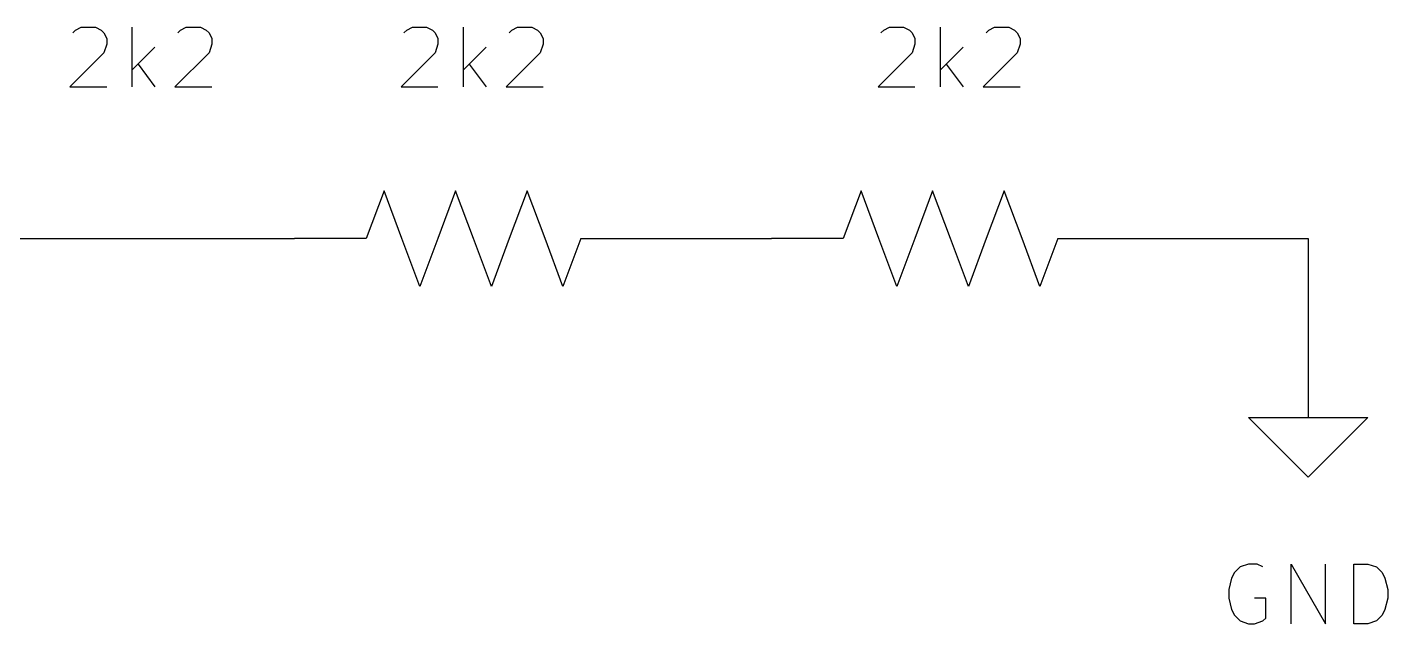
# Model space of a CAD drawing. Extents: x 0.4 to 11.3, y -7.9 to -0.4.
# Drawn here: x 4.226 to 5.367, y -6.523 to -6.023 of the extents above; entities that cross this region are included whole.
import ezdxf

# ---------------------------------------------------------------- set-up
doc = ezdxf.new("R2010")
doc.units = 0
doc.header["$MEASUREMENT"] = 0
for name, color, linetype in [('CYAN2', 4, 'CONTINUOUS'), ('GREEN3', 91, 'CONTINUOUS'), ('RED2', 1, 'CONTINUOUS')]:
    doc.layers.add(name, color=color, linetype=linetype)

msp = doc.modelspace()

# ---------------------------------------------------------------- linework, layer by layer
at = {"layer": 'CYAN2', "linetype": 'CONTINUOUS'}
for p, q in [((4.2663, -6.0252), (4.271, -6.0228)), ((4.271, -6.0228), (4.2829, -6.0228)), ((4.2829, -6.0228), (4.2877, -6.0252)), ((4.3139, -6.0728), (4.3139, -6.0228)), ((4.3544, -6.0252), (4.3591, -6.0228)), ((4.3591, -6.0228), (4.371, -6.0228)), ((4.371, -6.0228), (4.3758, -6.0252)), ((4.544, -6.0252), (4.5488, -6.0228)), ((4.5488, -6.0228), (4.5607, -6.0228)), ((4.5607, -6.0228), (4.5655, -6.0252)), ((4.5917, -6.0728), (4.5917, -6.0228)), ((4.6321, -6.0252), (4.6369, -6.0228)), ((4.6369, -6.0228), (4.6488, -6.0228)), ((4.6488, -6.0228), (4.6536, -6.0252)), ((4.944, -6.0252), (4.9488, -6.0228)), ((4.9488, -6.0228), (4.9607, -6.0228)), ((4.9607, -6.0228), (4.9655, -6.0252)), ((4.9917, -6.0728), (4.9917, -6.0228)), ((5.0321, -6.0252), (5.0369, -6.0228)), ((5.0369, -6.0228), (5.0488, -6.0228)), ((5.0488, -6.0228), (5.0536, -6.0252)), ((4.2639, -6.0276), (4.2663, -6.0252)), ((4.2877, -6.0252), (4.2901, -6.0276)), ((4.2901, -6.0276), (4.2925, -6.0323)), ((4.2925, -6.0323), (4.2925, -6.0371)), ((4.352, -6.0276), (4.3544, -6.0252)), ((4.3758, -6.0252), (4.3782, -6.0276)), ((4.3782, -6.0276), (4.3806, -6.0323)), ((4.3806, -6.0323), (4.3806, -6.0371)), ((4.5417, -6.0276), (4.544, -6.0252)), ((4.5655, -6.0252), (4.5679, -6.0276)), ((4.5679, -6.0276), (4.5702, -6.0323)), ((4.5702, -6.0323), (4.5702, -6.0371)), ((4.6298, -6.0276), (4.6321, -6.0252)), ((4.6536, -6.0252), (4.656, -6.0276)), ((4.656, -6.0276), (4.6583, -6.0323)), ((4.6583, -6.0323), (4.6583, -6.0371)), ((4.9417, -6.0276), (4.944, -6.0252)), ((4.9655, -6.0252), (4.9679, -6.0276)), ((4.9679, -6.0276), (4.9702, -6.0323)), ((4.9702, -6.0323), (4.9702, -6.0371)), ((5.0298, -6.0276), (5.0321, -6.0252)), ((5.0536, -6.0252), (5.056, -6.0276)), ((5.056, -6.0276), (5.0583, -6.0323)), ((5.0583, -6.0323), (5.0583, -6.0371)), ((4.2901, -6.0442), (4.2615, -6.0728)), ((4.2925, -6.0371), (4.2901, -6.0442)), ((4.3329, -6.0395), (4.3139, -6.0585)), ((4.3782, -6.0442), (4.3496, -6.0728)), ((4.3806, -6.0371), (4.3782, -6.0442)), ((4.5679, -6.0442), (4.5393, -6.0728)), ((4.5702, -6.0371), (4.5679, -6.0442)), ((4.6107, -6.0395), (4.5917, -6.0585)), ((4.656, -6.0442), (4.6274, -6.0728)), ((4.6583, -6.0371), (4.656, -6.0442)), ((4.9679, -6.0442), (4.9393, -6.0728)), ((4.9702, -6.0371), (4.9679, -6.0442)), ((5.0107, -6.0395), (4.9917, -6.0585)), ((5.056, -6.0442), (5.0274, -6.0728)), ((5.0583, -6.0371), (5.056, -6.0442)), ((4.3187, -6.0538), (4.3329, -6.0728)), ((4.5964, -6.0538), (4.6107, -6.0728)), ((4.9964, -6.0538), (5.0107, -6.0728)), ((4.2615, -6.0728), (4.2925, -6.0728)), ((4.3496, -6.0728), (4.3806, -6.0728)), ((4.5393, -6.0728), (4.5702, -6.0728)), ((4.6274, -6.0728), (4.6583, -6.0728)), ((4.9393, -6.0728), (4.9702, -6.0728)), ((5.0274, -6.0728), (5.0583, -6.0728)), ((5.2381, -6.4799), (5.2357, -6.4847)), ((5.2429, -6.4752), (5.2381, -6.4799)), ((5.25, -6.4728), (5.2429, -6.4752)), ((5.2571, -6.4728), (5.25, -6.4728)), ((5.2619, -6.4752), (5.2571, -6.4728)), ((5.2857, -6.5228), (5.2857, -6.4728)), ((5.2857, -6.4728), (5.3143, -6.5228)), ((5.3143, -6.5228), (5.3143, -6.4728)), ((5.3381, -6.5228), (5.3381, -6.4728)), ((5.3381, -6.4728), (5.35, -6.4728)), ((5.35, -6.4728), (5.3571, -6.4752)), ((5.3571, -6.4752), (5.3619, -6.4799)), ((5.3619, -6.4799), (5.3643, -6.4847)), ((5.2357, -6.4847), (5.2333, -6.4942)), ((5.3643, -6.4847), (5.3667, -6.4942)), ((5.2333, -6.4942), (5.2333, -6.5014)), ((5.2333, -6.5014), (5.2357, -6.5109)), ((5.2643, -6.5014), (5.2548, -6.5014)), ((5.2643, -6.518), (5.2643, -6.5014)), ((5.3667, -6.5014), (5.3643, -6.5109)), ((5.3667, -6.4942), (5.3667, -6.5014)), ((5.2357, -6.5109), (5.2381, -6.5157)), ((5.3643, -6.5109), (5.3619, -6.5157)), ((5.2381, -6.5157), (5.2429, -6.5204)), ((5.2429, -6.5204), (5.25, -6.5228)), ((5.25, -6.5228), (5.2548, -6.5228)), ((5.2548, -6.5228), (5.2619, -6.5204)), ((5.2619, -6.5204), (5.2643, -6.518)), ((5.35, -6.5228), (5.3381, -6.5228)), ((5.3571, -6.5204), (5.35, -6.5228)), ((5.3619, -6.5157), (5.3571, -6.5204))]:
    msp.add_line(p, q, dxfattribs=at)
at = {"layer": 'GREEN3', "linetype": 'CONTINUOUS'}
for p, q in [((4.15, -6.2), (4.45, -6.2)), ((4.75, -6.2), (4.85, -6.2)), ((5.15, -6.2), (5.3, -6.2)), ((5.3, -6.2), (5.3, -6.3))]:
    msp.add_line(p, q, dxfattribs=at)
at = {"layer": 'RED2', "linetype": 'CONTINUOUS'}
for p, q in [((4.525, -6.16), (4.51, -6.2)), ((4.54, -6.2), (4.525, -6.16)), ((4.585, -6.16), (4.57, -6.2)), ((4.6, -6.2), (4.585, -6.16)), ((4.645, -6.16), (4.63, -6.2)), ((4.66, -6.2), (4.645, -6.16)), ((4.925, -6.16), (4.91, -6.2)), ((4.94, -6.2), (4.925, -6.16)), ((4.985, -6.16), (4.97, -6.2)), ((5, -6.2), (4.985, -6.16)), ((5.045, -6.16), (5.03, -6.2)), ((5.06, -6.2), (5.045, -6.16)), ((4.5, -6.2), (4.45, -6.2)), ((4.51, -6.2), (4.5, -6.2)), ((4.555, -6.24), (4.54, -6.2)), ((4.57, -6.2), (4.555, -6.24)), ((4.615, -6.24), (4.6, -6.2)), ((4.63, -6.2), (4.615, -6.24)), ((4.675, -6.24), (4.66, -6.2)), ((4.69, -6.2), (4.675, -6.24)), ((4.69, -6.2), (4.7, -6.2)), ((4.7, -6.2), (4.75, -6.2)), ((4.9, -6.2), (4.85, -6.2)), ((4.91, -6.2), (4.9, -6.2)), ((4.955, -6.24), (4.94, -6.2)), ((4.97, -6.2), (4.955, -6.24)), ((5.015, -6.24), (5, -6.2)), ((5.03, -6.2), (5.015, -6.24)), ((5.075, -6.24), (5.06, -6.2)), ((5.09, -6.2), (5.075, -6.24)), ((5.09, -6.2), (5.1, -6.2)), ((5.1, -6.2), (5.15, -6.2)), ((5.3, -6.3), (5.3, -6.35)), ((5.3, -6.4), (5.25, -6.35)), ((5.25, -6.35), (5.3, -6.35)), ((5.3, -6.35), (5.35, -6.35)), ((5.35, -6.35), (5.3, -6.4))]:
    msp.add_line(p, q, dxfattribs=at)

doc.saveas('drawing.dxf')
